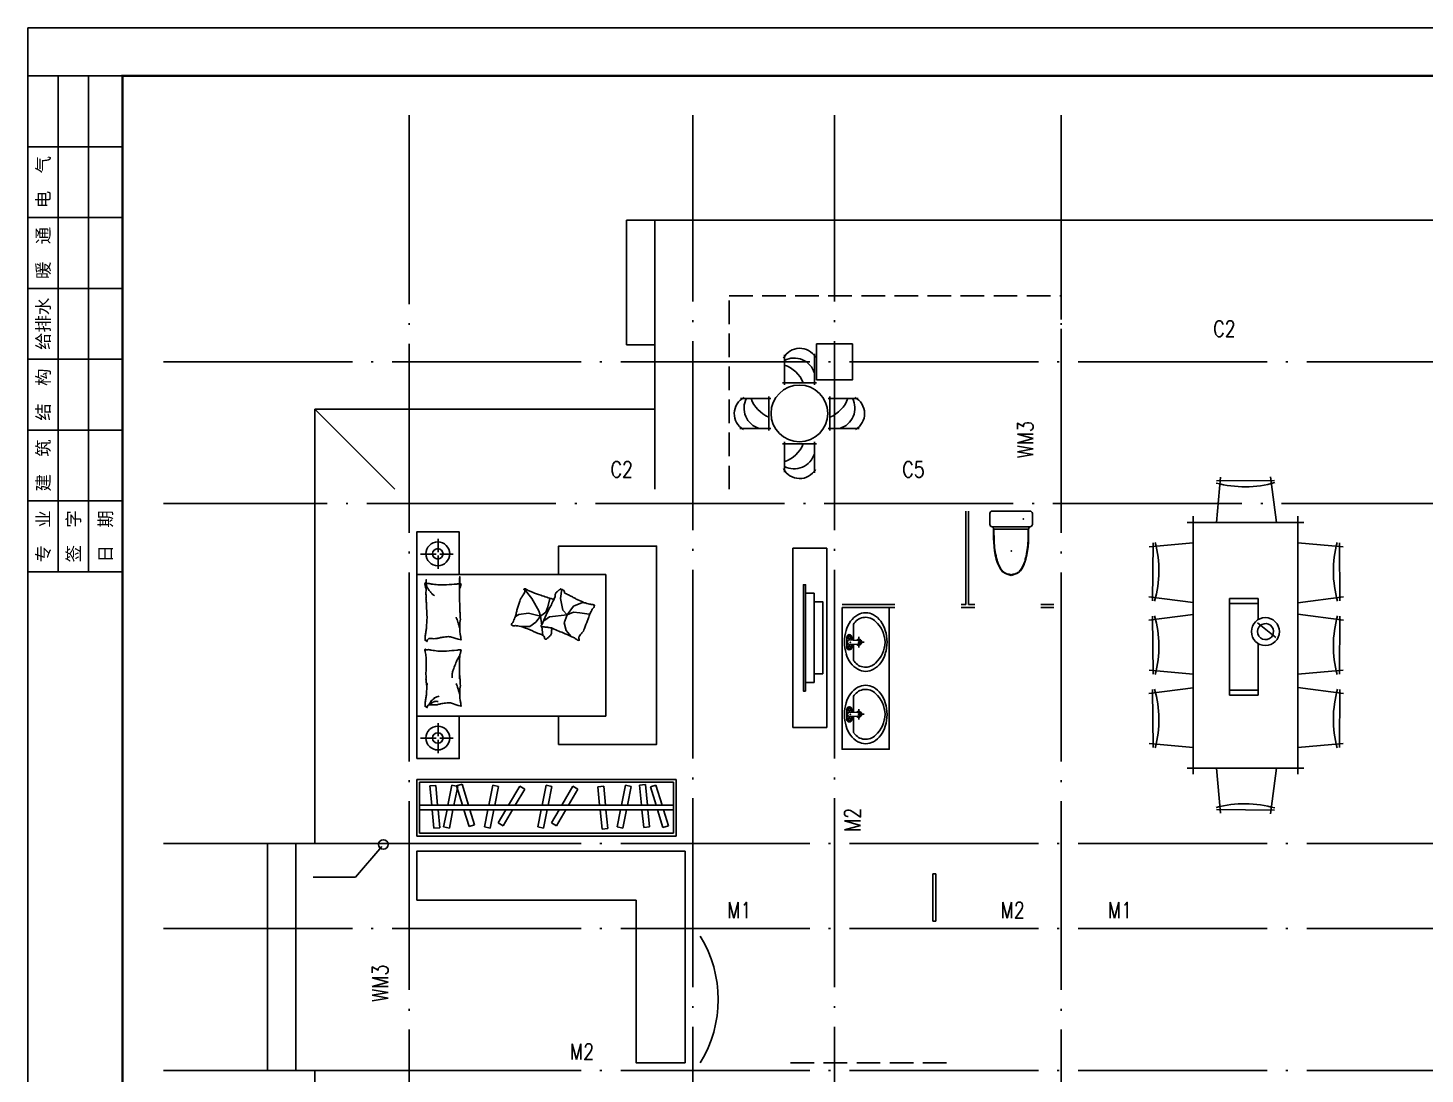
# Model space of a CAD drawing. Extents: x 278352 to 354603, y -396067 to -191104.
# Drawn here: x 324621 to 339406, y -202180 to -191104 of the extents above; entities that cross this region are included whole.
import ezdxf
from ezdxf.enums import TextEntityAlignment as Align

# ---------------------------------------------------------------- set-up
doc = ezdxf.new("R2010")
doc.units = 0
doc.header["$LTSCALE"] = 1000
doc.header["$MEASUREMENT"] = 0
doc.linetypes.add('DASH', pattern=[0.35, 0.25, -0.1])
doc.linetypes.add('DOTE', pattern=[2.42, 2, -0.2, 0.02, -0.2])
for name, color, linetype in [('DOTE', 1, 'DOTE'), ('lg', 5, 'Continuous'), ('mc', 3, 'Continuous'), ('PM-厨卫', 64, 'Continuous'), ('PM-家具', 46, 'Continuous'), ('PUB_TEXT', 7, 'Continuous'), ('WALL', 255, 'Continuous'), ('xx', 152, 'Continuous'), ('ysg', 4, 'Continuous'), ('图框', 4, 'Continuous')]:
    doc.layers.add(name, color=color, linetype=linetype)
doc.styles.add('_TCH_DIM', font='SIMPLEX', dxfattribs={"bigfont": 'GBCBIG'})
doc.styles.add('BS', font='', dxfattribs={"width": 0.9})
doc.styles.add('DIM_FONT', font='STXINGKA.TTF', dxfattribs={"width": 0.6})
doc.styles.get('BS').set_extended_font_data('NSimSun')

# ---------------------------------------------------------------- blocks, each defined once
blk = doc.blocks.new('A2图框')
for p, q in [((20, 409.85), (0, 409.85)), ((0, 409.85), (0, 304.85)), ((6.4, 304.85), (6.4, 409.85)), ((12.8, 304.85), (12.8, 409.85)), ((20, 394.85), (0, 394.85)), ((20, 379.85), (0, 379.85)), ((20, 364.85), (0, 364.85)), ((20, 349.85), (0, 349.85)), ((20, 334.85), (0, 334.85)), ((20, 319.85), (0, 319.85)), ((20, 304.85), (0, 304.85))]:
    blk.add_line(p, q)
blk.add_lwpolyline([(0, 420), (594, 420), (594, 0), (0, 0)], close=True)
at = {"const_width": 0.5}
blk.add_lwpolyline([(583.95, 409.85), (20, 409.85), (20, 10.05), (583.95, 10.05), (583.95, 409.85)], dxfattribs=at)
at = {"style": 'BS'}
for s, p in [('电  气', (3.2, 387.35)), ('暖  通', (3.2, 372.35)), ('给排水', (3.2, 357.35)), ('结  构', (3.2, 342.35)), ('建  筑', (3.2, 327.35)), ('专  业', (3.2, 312.35)), ('签  字', (9.6, 312.35)), ('日  期', (16.4, 312.35))]:
    blk.add_text(s, height=2.7, rotation=90, dxfattribs=at).set_placement(p, align=Align.MIDDLE)
blk = doc.blocks.new('12ASD')
for p, q in [((4339789, -3600505), (4339822, -3600136)), ((4339789, -3600166), (4340263, -3600163)), ((4340229, -3600133), (4340278, -3600505)), ((4340501, -3600505), (4339551, -3600505)), ((4339601, -3600455), (4339601, -3602555)), ((4340451, -3602555), (4340451, -3600455)), ((4339601, -3600673), (4339243, -3600705)), ((4339273, -3600672), (4339270, -3601145)), ((4340451, -3600672), (4340820, -3600705)), ((4340790, -3600672), (4340793, -3601145)), ((4339240, -3601111), (4339601, -3601159)), ((4339895, -3601098), (4340130, -3601098)), ((4339895, -3601098), (4339895, -3601140)), ((4339895, -3601140), (4340130, -3601140)), ((4339895, -3601886), (4339895, -3601140)), ((4340130, -3601140), (4340130, -3601098)), ((4340130, -3601140), (4340130, -3601517)), ((4340823, -3601111), (4340451, -3601161)), ((4339601, -3601269), (4339243, -3601302)), ((4339273, -3601269), (4339270, -3601742)), ((4340451, -3601269), (4340820, -3601302)), ((4340790, -3601269), (4340793, -3601742)), ((4340274, -3601567), (4340123, -3601687)), ((4339240, -3601708), (4339601, -3601756)), ((4340130, -3601711), (4340130, -3601886)), ((4340823, -3601708), (4340451, -3601758)), ((4339240, -3601900), (4339601, -3601852)), ((4339273, -3602339), (4339270, -3601866)), ((4340130, -3601844), (4339895, -3601844)), ((4340823, -3601900), (4340451, -3601850)), ((4340790, -3602339), (4340793, -3601866)), ((4340130, -3601886), (4339895, -3601886)), ((4339601, -3602339), (4339243, -3602306)), ((4340451, -3602339), (4340820, -3602306)), ((4339551, -3602505), (4340501, -3602505)), ((4339789, -3602505), (4339822, -3602874)), ((4340229, -3602877), (4340278, -3602505)), ((4339789, -3602843), (4340263, -3602847))]:
    blk.add_line(p, q)
blk.add_circle((4340188, -3601616), 114)
for centre, radius, start, end in [((4340020, -3599328), 886, 254.8183, 286.0624), ((4338435, -3600902), 886, 343.9376, 15.1817), ((4341627, -3600902), 886, 164.8183, 196.0624), ((4338435, -3601499), 886, 343.9376, 15.1817), ((4341627, -3601499), 886, 164.8183, 196.0624), ((4340188, -3601616), 65.4, 24.9223, 232.0768), ((4340188, -3601616), 65.4, 243.9488, 13.0503), ((4340188, -3601616), 65.4, 13.0503, 24.9223), ((4340188, -3601616), 65.4, 232.0768, 243.9488), ((4338435, -3602109), 886, 344.8183, 16.0624), ((4341627, -3602109), 886, 163.9376, 195.1817), ((4340020, -3603681), 886, 73.9376, 105.1817)]:
    blk.add_arc(centre, radius, start, end)
blk = doc.blocks.new('$lvtry$00000174')
for p, q in [((-179, -96), (-17, -96)), ((-52, -25), (56, -25)), ((-52, -78), (-20, -78)), ((-22, -44), (-17, -142)), ((21, -142), (26, -44)), ((21, -96), (183, -96)), ((24, -78), (56, -78)), ((-14, -152), (-54, -152)), ((2, -208), (2, -161)), ((58, -152), (18, -152))]:
    blk.add_line(p, q)
for centre, radius in [((-52, -52), 19.4), ((-52, -52), 12.6), ((56, -52), 19.4), ((56, -52), 12.6)]:
    blk.add_circle(centre, radius)
for centre, radius, start, end in [((-144, -225), 166, 150.2994, 180), ((-75, -265), 246, 125.9862, 150.2994), ((-114, -224), 148, 125.2171, 225.4044), ((-30, -327), 323, 106.7409, 125.9862), ((-179, -131), 35.1, 90, 125.2171), ((0, -426), 426, 90, 106.7409), ((-52, -52), 26.5, 90, 270), ((2, -152), 30.9, 129.8713, 50.1287), ((2, -62), 29.9, 37.4402, 142.5598), ((2, -142), 19.1, 180, 0), ((2, -152), 19.3, 163.9274, 16.0726), ((0, -426), 426, 73.2591, 90), ((56, -52), 26.5, 270, 90), ((30, -327), 323, 54.0138, 73.2591), ((183, -131), 35.1, 54.7829, 90), ((118, -224), 148, 314.5956, 54.7829), ((75, -265), 246, 29.7006, 54.0138), ((144, -225), 166, 0, 29.7006), ((-144, -225), 166, 180, 209.7006), ((144, -225), 166, 330.2994, 0), ((-75, -186), 246, 209.7006, 234.0138), ((-30, -123), 323, 234.0138, 253.2591), ((6, -130), 300, 221.743, 269.243), ((0, -25), 426, 253.2591, 270), ((0, -25), 426, 270, 286.7409), ((-2, -130), 300, 270.757, 318.257), ((30, -123), 323, 286.7409, 305.9862), ((75, -186), 246, 305.9862, 330.2994)]:
    blk.add_arc(centre, radius, start, end)
for p in [(2, -62, 0), (2, -152, 0)]:
    blk.add_point(p)
blk = doc.blocks.new('$lvtry$00000208')
at = {"ltscale": 100}
for p, q in [((-225, -25), (-225, -140)), ((200, 0), (-200, 0)), ((225, -25), (225, -140)), ((200, -165), (-200, -165)), ((186, -192), (-186, -192))]:
    blk.add_line(p, q, dxfattribs=at)
for centre, radius, start, end in [((-200, -25), 25, 90, 180), ((-200, -140), 25, 180, 270), ((200, -25), 25, 0, 90), ((200, -140), 25, 270, 0), ((-219, -193), 33.7, 349.153, 56.3843), ((219, -193), 33.9, 124.8653, 190.6887)]:
    blk.add_arc(centre, radius, start, end, dxfattribs=at)
for points, knots in [([(-186, -199), (-186, -317), (-185, -474), (-96, -656), (-28, -673), (0, -680)], [0, 0, 0, 0, 355.24272, 473.249847, 556.576042, 556.576042, 556.576042, 556.576042]), ([(-181, -191), (-181, -230), (-181, -261), (-179, -322), (-177, -353), (-171, -414), (-166, -444), (-156, -490), (-152, -505), (-145, -528), (-143, -535), (-139, -546), (-137, -550), (-135, -558), (-133, -562), (-129, -573), (-125, -580), (-118, -594), (-115, -601), (-106, -614), (-102, -620), (-93, -632), (-87, -637), (-79, -644), (-76, -646), (-71, -650), (-67, -652), (-61, -655), (-58, -657), (-51, -660), (-48, -661), (-37, -665), (-30, -667), (-14, -671), (-7, -673), (1, -675)], [0, 0, 0, 0, 92.762674, 92.762674, 185.525347, 185.525347, 278.288021, 278.288021, 324.669358, 324.669358, 347.860026, 347.860026, 359.45536, 359.45536, 371.050694, 371.050694, 394.241363, 394.241363, 417.432031, 417.432031, 440.6227, 440.6227, 463.813368, 463.813368, 475.408702, 475.408702, 487.004036, 487.004036, 498.599371, 498.599371, 510.194705, 510.194705, 533.385373, 533.385373, 556.576042, 556.576042, 556.576042, 556.576042]), ([(181, -191), (181, -230), (181, -261), (179, -322), (177, -353), (171, -414), (166, -444), (156, -490), (152, -505), (145, -528), (143, -535), (139, -546), (137, -550), (135, -558), (133, -562), (129, -573), (125, -580), (118, -594), (115, -601), (106, -614), (102, -620), (93, -632), (87, -637), (79, -644), (76, -646), (71, -650), (67, -652), (61, -655), (58, -657), (51, -660), (48, -661), (37, -665), (30, -667), (14, -671), (7, -673), (-1, -675)], [0, 0, 0, 0, 92.762674, 92.762674, 185.525347, 185.525347, 278.288021, 278.288021, 324.669358, 324.669358, 347.860026, 347.860026, 359.45536, 359.45536, 371.050694, 371.050694, 394.241363, 394.241363, 417.432031, 417.432031, 440.6227, 440.6227, 463.813368, 463.813368, 475.408702, 475.408702, 487.004036, 487.004036, 498.599371, 498.599371, 510.194705, 510.194705, 533.385373, 533.385373, 556.576042, 556.576042, 556.576042, 556.576042]), ([(186, -199), (186, -317), (185, -474), (96, -656), (28, -673), (0, -680)], [0, 0, 0, 0, 355.24272, 473.249847, 556.576042, 556.576042, 556.576042, 556.576042])]:
    blk.add_open_spline(points, degree=3, knots=knots, dxfattribs=at)
for p in [(-129, -83, 0), (-1, -421, 0)]:
    blk.add_point(p)
blk = doc.blocks.new('asd')
for p, q in [((-227, -74), (-227, -214)), ((-386, -234), (-244, -234)), ((-227, -391), (-227, -250)), ((-40, -234), (-204, -234)), ((0, -450), (-2000, -450)), ((-2000, -450), (0, -450)), ((-2000, -450), (-2000, -1950)), ((0, -450), (-402, -450)), ((0, -450), (0, -1950)), ((-1521, -705), (-1546, -827)), ((-1534, -602), (-1521, -705)), ((-1387, -793), (-1407, -704)), ((-1217, -706), (-1292, -837)), ((-1138, -602), (-1217, -706)), ((-1825, -872), (-1828, -878)), ((-1727, -855), (-1825, -872)), ((-1755, -748), (-1779, -752)), ((-1660, -786), (-1755, -748)), ((-1658, -851), (-1727, -855)), ((-1591, -879), (-1660, -786)), ((-1591, -879), (-1658, -851)), ((-1546, -827), (-1591, -879)), ((-1591, -879), (-1560, -961)), ((-1591, -879), (-1405, -898)), ((-1367, -850), (-1387, -793)), ((-1310, -892), (-1367, -850)), ((-1292, -837), (-1310, -892)), ((-1310, -892), (-1181, -860)), ((-1181, -860), (-1079, -874)), ((-1079, -874), (-1043, -894)), ((-1560, -961), (-1581, -1044)), ((-1405, -898), (-1355, -934)), ((-1355, -934), (-1343, -942)), ((-1324, -1001), (-1335, -1095)), ((-1310, -892), (-1322, -986)), ((-1310, -892), (-1260, -955)), ((-1260, -955), (-1195, -1002)), ((-1195, -1002), (-1102, -1002)), ((-1581, -1044), (-1634, -1106)), ((-2000, -1950), (0, -1950)), ((-227, -2024), (-227, -2164)), ((-386, -2184), (-244, -2184)), ((-227, -2341), (-227, -2200)), ((-40, -2184), (-204, -2184))]:
    blk.add_line(p, q)
for points in [[(0, -450), (-450, -450), (-450, 0), (0, 0)], [(0, -2400), (-450, -2400), (-450, -1950), (0, -1950)]]:
    blk.add_lwpolyline(points, close=True)
blk.add_lwpolyline([(-2000, -1950), (-1500, -1950), (-1500, -2250), (-2538, -2250), (-2538, -450), (-2538, -150), (-1500, -150), (-1500, -450)])
for points in [[(-127, -1128, -0.263368), (-108, -1161, -0.494818), (-89, -1150, -0.049225), (-88, -1129, -0.036831), (-89, -1101, -0.031893), (-97, -1055, 0.035782), (-104, -1014, 0.032941), (-110, -907, 0.026564), (-104, -773, 0.017905), (-99, -728, -0.033397), (-97, -704, -0.03204), (-97, -660, 0.018442), (-101, -582, 0.010837), (-100, -505, 0.009096), (-97, -597, 0.111249), (-89, -570, -0.153708), (-86, -550, -0.076444), (-87, -541, -0.215512), (-89, -539, -0.585858), (-92, -542, 0.363489), (-95, -548, 0.191716), (-106, -548, -0.129675), (-123, -545, -0.01735), (-140, -549, 0.019326), (-155, -552, 0.018818), (-223, -560, 0.021828), (-283, -561, 0.006204), (-316, -559, 0.001963), (-423, -552, 0.028341), (-459, -547, -0.117014), (-468, -548, -0.36606), (-469, -549, -0.03973), (-466, -566, -0.048309), (-461, -582, 0.062981), (-457, -595, 0.009409), (-454, -473, 0.014345), (-451, -553, 0.005484), (-452, -704, 0.007153), (-455, -819, 0.008762), (-458, -870, -0.008153), (-461, -925, -0.06251), (-456, -993, 0.078669), (-454, -1048, 0.047825), (-459, -1075, -0.034494), (-466, -1112, -0.023571), (-469, -1142, -0.510228), (-468, -1144), (-438, -1134), (-356, -1110, 0.073041), (-336, -1107, 0.023305), (-275, -1114, 0.018299), (-252, -1119, -0.01097), (-214, -1128, -0.042281), (-180, -1131, -0.027201), (-126, -1128)], [(-101, -559, 0.027842), (-111, -588, 0.048685), (-119, -603, 0.023666), (-144, -636, 0.031223), (-164, -659, 0.046801), (-172, -665, 0.023191), (-189, -675)], [(-1451, -714, 0.025626), (-1440, -711, 0.0108), (-1311, -670, 0.00456), (-1223, -639, 0.01125), (-1188, -625, 0.069394), (-1169, -614, -0.079756), (-1152, -604, -0.106399), (-1138, -602, -0.328642), (-1134, -606, -0.299547), (-1136, -612, 0.189917), (-1142, -621, 0.033518), (-1143, -631, 0.075627), (-1142, -636, 0.053489), (-1139, -644, 0.017838), (-1127, -666, 0.038394), (-1110, -690, -0.059529), (-1100, -706, -0.035943), (-1089, -732, -0.011245), (-1063, -819, -0.006203), (-1053, -858, 0.010783), (-1047, -881, 0.019485), (-1043, -894, 0.005062), (-1023, -944, 0.101392), (-1006, -970, -0.223768), (-1001, -983, -0.25558), (-1005, -988, -0.081563), (-1020, -993, -0.071805), (-1037, -993, 0.069985), (-1055, -993, 0.03546), (-1114, -1006, 0.029432), (-1183, -1031, 0.001554), (-1217, -1045, -0.00152), (-1251, -1060, -0.004735), (-1286, -1074, 0.00382), (-1330, -1092, 0.296001), (-1352, -1125, -0.649774), (-1373, -1134, -0.02319), (-1378, -1129, 0.0288), (-1381, -1125, 0.005727), (-1388, -1120, -0.004358), (-1397, -1112, -0.027528), (-1414, -1095, -0.046214), (-1422, -1084, -0.194121), (-1425, -1067, 0.133719), (-1426, -1043, 0.005779), (-1434, -1021, 0.008882)], [(-454, -1019, 0.009729), (-445, -987, 0.009729), (-435, -954, 0.007971), (-426, -928, 0.007971), (-416, -902)], [(-127, -1829, -0.263368), (-108, -1862, -0.494818), (-89, -1851, -0.049225), (-88, -1830, -0.036831), (-89, -1802, -0.031893), (-97, -1756, 0.035782), (-104, -1716, 0.032941), (-110, -1608, 0.202188), (-104, -1624, 0.017905), (-99, -1579, -0.033397), (-97, -1555, -0.03204), (-97, -1511, 0.018442), (-101, -1433, 0.010837), (-100, -1356, 0.014624), (-97, -1298, 0.111249), (-89, -1271, -0.153708), (-86, -1251, -0.076444), (-87, -1242, -0.215512), (-89, -1240, -0.585858), (-92, -1243, 0.363489), (-95, -1249, 0.191716), (-106, -1249, -0.129675), (-123, -1246, -0.01735), (-140, -1250, 0.019326), (-155, -1253, 0.018818), (-223, -1261, 0.021828), (-283, -1262, 0.006204), (-316, -1261, 0.001963), (-423, -1253, 0.028341), (-459, -1248, -0.117014), (-468, -1249, -0.36606), (-469, -1250, -0.03973), (-466, -1267, -0.048309), (-461, -1283, 0.062981), (-457, -1296, 0.04058), (-454, -1324, 0.014345), (-451, -1404, 0.005484), (-452, -1555, 0.023749), (-455, -1520, 0.008762), (-458, -1571, -0.008153), (-461, -1626, -0.06251), (-456, -1695, 0.078669), (-454, -1749, 0.047825), (-459, -1776, -0.034494), (-466, -1813, -0.023571), (-469, -1843, -0.510228), (-468, -1845), (-438, -1836), (-356, -1811, 0.073041), (-336, -1808, 0.023305), (-275, -1815, 0.018299), (-252, -1820, -0.01097), (-214, -1829, -0.042281), (-180, -1832, -0.027201), (-126, -1829)], [(-455, -1307, 0.016108), (-429, -1354, 0.024599), (-414, -1386, 0.009477), (-391, -1445, 0.015937), (-378, -1481, 0.072521), (-375, -1500, 0.033339), (-375, -1544)], [(-454, -1720, 0.009729), (-445, -1688, 0.009729), (-435, -1655, 0.007971), (-426, -1629, 0.007971), (-416, -1603)], [(-127, -1829, -0.077379), (-152, -1787, -0.077379), (-187, -1757, -0.047525), (-211, -1745, -0.047525), (-238, -1739)], [(-143, -1831, -0.05369), (-156, -1814, -0.070312), (-168, -1804, -0.015448), (-177, -1800, -0.013244), (-187, -1795, -0.082127), (-205, -1791, -0.064164), (-228, -1795)]]:
    blk.add_lwpolyline(points, format="xyb")
blk.add_lwpolyline([(-1857, -817, -0.101392), (-1876, -793, 0.223768), (-1882, -780, 0.25558), (-1879, -775, 0.081563), (-1864, -769, 0.071805), (-1847, -767, -0.069985), (-1829, -766, -0.03546), (-1771, -749, -0.029432), (-1704, -719, -0.001554), (-1672, -702, 0.00152), (-1639, -684, 0.004735), (-1605, -667, -0.00382), (-1563, -646, -0.296001), (-1543, -612, 0.649774), (-1523, -601, 0.02319), (-1518, -606, -0.0288), (-1514, -609, -0.005727), (-1507, -614, 0.004358), (-1498, -621, 0.027528), (-1479, -637, 0.046214), (-1470, -647, 0.194121), (-1466, -664, -0.133719), (-1463, -688, -0.011505), (-1444, -730, -0.008882), (-1418, -784, -0.012426), (-1381, -852, 0.033612), (-1368, -878), (-1345, -934), (-1327, -978, -0.224341), (-1313, -991, 0.722772), (-1313, -1000, 0.103513), (-1316, -1000, -0.053465), (-1324, -1001, -0.030109), (-1347, -1005, 0.031436), (-1369, -1010, 0.05324), (-1384, -1010, -0.05518), (-1398, -1011, -0.056271), (-1424, -1017, -0.0108), (-1550, -1069, -0.00456), (-1634, -1106, -0.01125), (-1668, -1123, -0.069394), (-1686, -1135, 0.079756), (-1702, -1146, 0.106399), (-1717, -1149, 0.328642), (-1721, -1146, 0.299547), (-1719, -1139, -0.189917), (-1714, -1130, -0.033518), (-1714, -1120, -0.075627), (-1715, -1115, -0.053489), (-1718, -1108, -0.017838), (-1732, -1087, -0.038394), (-1751, -1064, 0.059529), (-1763, -1049, 0.035943), (-1775, -1023, 0.011245), (-1807, -939, 0.006203), (-1821, -901, -0.010783), (-1828, -878, -0.019485), (-1834, -865, -0.005062)], format="xyb", close=True)
for centre, radius in [((-222, -232), 126), ((-222, -232), 55.5), ((-222, -2182), 126), ((-222, -2182), 55.5)]:
    blk.add_circle(centre, radius)
at = {"style": 'DIM_FONT', "text_generation_flag": 4, "width": 0.8, "flags": 9}
for tag in ['XSIZE', 'YSIZE']:
    blk.add_attdef(tag, (0, -1200), '', height=0.5, dxfattribs=at)
blk = doc.blocks.new('A$C0A3F3D04')
for p, q in [((89, 362), (1989, 362)), ((89, 0), (89, 362)), ((1989, 362), (1989, 0)), ((1989, 0), (89, 0))]:
    blk.add_line(p, q)
for points in [[(476, 225), (476, 248), (1602, 248), (1602, 225)], [(566, 135), (566, 225), (1512, 225), (1512, 135)], [(657, 44), (657, 135), (1421, 135), (1421, 44)]]:
    blk.add_lwpolyline(points, close=True)
blk = doc.blocks.new('DFGVCF33')
at = {"layer": 'PM-家具'}
for p, q in [((181582, -66579), (181582, -65979)), ((181582, -65979), (184328, -65979)), ((181612, -66549), (181612, -66009)), ((181612, -66009), (184298, -66009)), ((181720, -66048), (181782, -66042)), ((181740, -66252), (181720, -66048)), ((181782, -66042), (181802, -66252)), ((181912, -66252), (181954, -66041)), ((181954, -66041), (182015, -66053)), ((182015, -66053), (181975, -66252)), ((182003, -66048), (182062, -66030)), ((182066, -66252), (182003, -66048)), ((182062, -66030), (182130, -66252)), ((182344, -66252), (182387, -66041)), ((182387, -66041), (182447, -66053)), ((182447, -66053), (182407, -66252)), ((182553, -66252), (182671, -66050)), ((182724, -66081), (182624, -66252)), ((182671, -66050), (182724, -66081)), ((182908, -66252), (182950, -66041)), ((182950, -66041), (183011, -66053)), ((183011, -66053), (182971, -66252)), ((183117, -66252), (183234, -66050)), ((183288, -66081), (183188, -66252)), ((183234, -66050), (183288, -66081)), ((183498, -66057), (183560, -66051)), ((183517, -66252), (183498, -66057)), ((183560, -66051), (183579, -66252)), ((183748, -66252), (183790, -66041)), ((183790, -66041), (183850, -66053)), ((183850, -66053), (183811, -66252)), ((183939, -66039), (184001, -66033)), ((183960, -66252), (183939, -66039)), ((184001, -66033), (184022, -66252)), ((184054, -66057), (184113, -66039)), ((184114, -66252), (184054, -66057)), ((184113, -66039), (184179, -66252)), ((184298, -66009), (184298, -66549)), ((184328, -65979), (184328, -66579)), ((181612, -66252), (184298, -66252)), ((181612, -66302), (184298, -66302)), ((181764, -66496), (181745, -66302)), ((181807, -66302), (181825, -66490)), ((181866, -66482), (181902, -66302)), ((181965, -66302), (181927, -66494)), ((182135, -66479), (182081, -66302)), ((182145, -66302), (182194, -66460)), ((182298, -66482), (182334, -66302)), ((182397, -66302), (182359, -66494)), ((182444, -66439), (182524, -66302)), ((182595, -66302), (182497, -66470)), ((182862, -66482), (182898, -66302)), ((182961, -66302), (182922, -66494)), ((183008, -66439), (183087, -66302)), ((183159, -66302), (183061, -66470)), ((183542, -66505), (183522, -66302)), ((183584, -66302), (183603, -66499)), ((183702, -66482), (183738, -66302)), ((183801, -66302), (183762, -66494)), ((183983, -66487), (183965, -66302)), ((184027, -66302), (184044, -66481)), ((184186, -66487), (184129, -66302)), ((184194, -66302), (184245, -66469)), ((181825, -66490), (181764, -66496)), ((181927, -66494), (181866, -66482)), ((182194, -66460), (182135, -66479)), ((182359, -66494), (182298, -66482)), ((182497, -66470), (182444, -66439)), ((182922, -66494), (182862, -66482)), ((183061, -66470), (183008, -66439)), ((183603, -66499), (183542, -66505)), ((183762, -66494), (183702, -66482)), ((184044, -66481), (183983, -66487)), ((184245, -66469), (184186, -66487)), ((184328, -66579), (181582, -66579)), ((184298, -66549), (181612, -66549))]:
    blk.add_line(p, q, dxfattribs=at)
blk = doc.blocks.new('A$C49E469B3')
at = {"layer": 'PM-家具'}
for p, q in [((387, 339), (68, 339)), ((367, 359), (367, 0)), ((387, 20), (60, 20))]:
    blk.add_line(p, q, dxfattribs=at)
for centre, radius, start, end in [((194, 177), 194, 117.414, 239.7527), ((326, 235), 223, 152.0671, 253.6955), ((492, 448), 333, 198.9542, 247.8263)]:
    blk.add_arc(centre, radius, start, end, dxfattribs=at)

msp = doc.modelspace()

# ---------------------------------------------------------------- linework, layer by layer
at = {"layer": 'DOTE'}
for p, q in [((328656, -192029), (328656, -210940)), ((331656, -210940), (331656, -192029)), ((333156, -210940), (333156, -192029)), ((335556, -192029), (335556, -210940)), ((326054, -194640), (351988, -194640)), ((351988, -196140), (326054, -196140)), ((326054, -199740), (351988, -199740)), ((326054, -200640), (351988, -200640)), ((326054, -202140), (351988, -202140))]:
    msp.add_line(p, q, dxfattribs=at)
at = {"layer": 'lg'}
for p, q in [((330956, -193140), (342756, -193140)), ((330956, -194460), (330956, -193140)), ((331256, -195989), (331256, -193140)), ((331256, -194460), (330956, -194460)), ((327656, -195140), (327656, -199740)), ((327656, -195140), (331256, -195140)), ((328505, -195989), (327656, -195140)), ((327156, -199740), (327156, -202140)), ((328505, -199740), (327175, -199740)), ((327456, -199740), (327456, -202140)), ((327175, -202140), (328505, -202140)), ((327656, -202140), (327656, -207940))]:
    msp.add_line(p, q, dxfattribs=at)
at = {"layer": 'PM-厨卫'}
for p, q in [((334546, -197210), (334546, -196220)), ((334576, -196220), (334576, -197210)), ((333236, -197210), (333796, -197210)), ((334496, -197210), (334546, -197210)), ((334576, -197210), (334641, -197210)), ((335341, -197210), (335476, -197210)), ((333796, -197240), (333236, -197240)), ((334641, -197240), (334496, -197240)), ((335476, -197240), (335340, -197240))]:
    msp.add_line(p, q, dxfattribs=at)
for points in [[(333236, -197240), (333736, -197240), (333736, -198740), (333236, -198740)], [(334197, -200560), (334197, -200060), (334227, -200060), (334227, -200560)]]:
    msp.add_lwpolyline(points, close=True, dxfattribs=at)
at = {"layer": 'PM-家具'}
for p, q in [((332463, -195006), (332463, -195365)), ((333108, -195006), (333108, -195365)), ((332483, -195026), (332163, -195026)), ((333088, -195026), (333408, -195026)), ((332483, -195345), (332155, -195345)), ((333088, -195345), (333416, -195345))]:
    msp.add_line(p, q, dxfattribs=at)
msp.add_lwpolyline([(328736, -200340), (331056, -200340), (331056, -202060), (331576, -202060), (331576, -199820), (328736, -199820), (328736, -200340)], dxfattribs=at)
msp.add_circle((332785, -195185), 300, dxfattribs=at)
for centre, radius, start, end in [((332290, -195188), 194, 117.414, 239.7527), ((332422, -195130), 223, 152.0671, 253.6955), ((332588, -194917), 333, 198.9542, 247.8263), ((332983, -194917), 333, 292.1737, 341.0458), ((333149, -195130), 223, 286.3045, 27.9329), ((333281, -195188), 194, 300.2473, 62.586), ((330644, -201390), 1281, 328.4655, 31.5345)]:
    msp.add_arc(centre, radius, start, end, dxfattribs=at)
at = {"layer": 'PUB_TEXT'}
msp.add_lwpolyline([(327641, -200094), (328086, -200094), (328366, -199771)], dxfattribs=at)
at = {"layer": 'WALL'}
msp.add_lwpolyline([(332966, -194830), (332966, -194450), (333346, -194450), (333346, -194830)], close=True, dxfattribs=at)
at = {"layer": 'xx', "linetype": 'DASH'}
msp.add_line((332691, -202060), (334401, -202060), dxfattribs=at)
msp.add_lwpolyline([(332041, -195989), (332041, -193940), (335556, -193940), (335556, -194459)], dxfattribs=at)
at = {"layer": 'ysg'}
msp.add_circle((328382, -199749), 50, dxfattribs=at)

# ---------------------------------------------------------------- block references
at = {"xscale": -1, "rotation": 90}
msp.add_blockref('A$C49E469B3', (332965, -194496), dxfattribs=at)
at = {"rotation": 90}
msp.add_blockref('A$C49E469B3', (332965, -195875), dxfattribs=at)
msp.add_blockref('DFGVCF33', (147154, -133081))
at = {"layer": 'PM-厨卫', "xscale": -1}
msp.add_blockref('$lvtry$00000208', (335025, -196220), dxfattribs=at)
at = {"layer": 'PM-厨卫', "xscale": -1, "rotation": 90.00891393927728}
msp.add_blockref('$lvtry$00000174', (333261, -197606), dxfattribs=at)
at = {"layer": 'PM-厨卫', "rotation": 89.99108606072271}
msp.add_blockref('$lvtry$00000174', (333261, -198373), dxfattribs=at)
at = {"layer": 'PM-家具', "xscale": -1.3, "yscale": 1.3, "zscale": 1.3, "rotation": 180}
msp.add_blockref('12ASD', (-5304528, -4879596), dxfattribs=at)
at = {"layer": 'PM-家具', "xscale": -1}
msp.add_blockref('asd', (328736, -196440), dxfattribs=at)
at = {"layer": 'PM-家具', "rotation": 89.9999999999827}
msp.add_blockref('A$C0A3F3D04', (333076, -198601), dxfattribs=at)
at = {"layer": '图框', "xscale": 50, "yscale": 50, "zscale": 50}
msp.add_blockref('A2图框', (324621, -212104), dxfattribs=at)

# ---------------------------------------------------------------- texts
at = {"layer": 'mc', "style": '_TCH_DIM', "width": 0.8}
for s, p in [('C2', (337164, -194373)), ('C2', (330786, -195863)), ('C5', (333874, -195863)), ('M1', (332022, -200529)), ('M2', (334915, -200529)), ('M1', (336051, -200529)), ('M2', (330358, -202027))]:
    msp.add_text(s, height=168.8, dxfattribs=at).set_placement(p)
for s, p in [('WM3', (335260, -195660)), ('M2', (333431, -199616)), ('WM3', (328433, -201415))]:
    msp.add_text(s, height=168.8, rotation=90, dxfattribs=at).set_placement(p)

doc.saveas('drawing.dxf')
